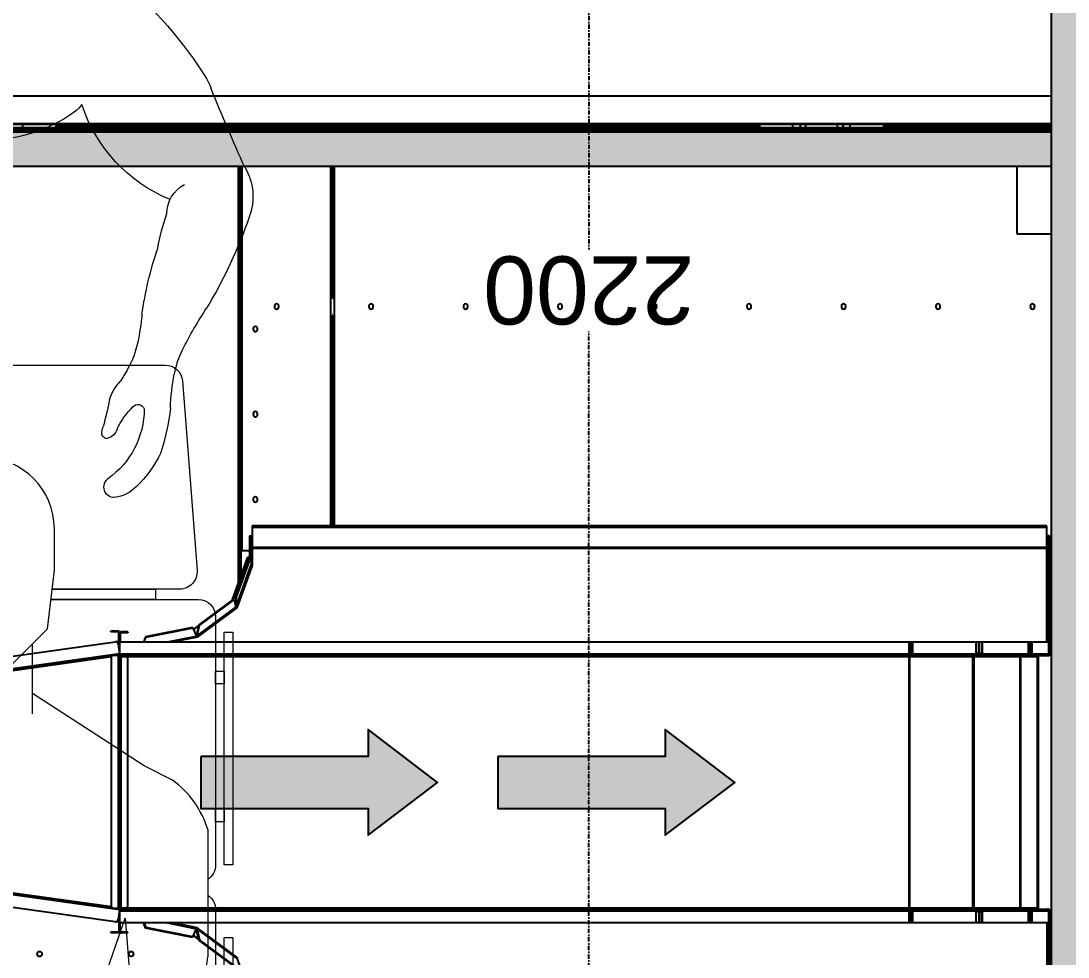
# Model space of a CAD drawing. Header units: millimetres. Extents: x 2822564 to 2991989, y -324396 to -253399.
# Drawn here: x 2857119 to 2858352, y -310785 to -309684 of the extents above; entities that cross this region are included whole.
import ezdxf

# ---------------------------------------------------------------- set-up
doc = ezdxf.new("R2010")
doc.units = ezdxf.units.MM
doc.linetypes.add('12017_XPLAN_GROUND$0$HIDDEN', pattern=[0.375, 0.25, -0.125])
doc.linetypes.add('DASHDOT', pattern=[1, 0.5, -0.25, 0, -0.25])
for name, color, linetype, lineweight in [("'new furniture'", 252, 'Continuous', 9), ('ARCHMED-Fur-S', 8, 'Continuous', 9), ('bed', 31, 'Continuous', 5), ('KATCHIN', 253, '12017_XPLAN_GROUND$0$HIDDEN', 5)]:
    doc.layers.add(name, color=color, linetype=linetype, lineweight=lineweight)
doc.layers.add('AX', color=1, linetype='DASHDOT')
doc.layers.add('LAF Detail', color=7, linetype='Continuous')
doc.styles.add('Annotative', font='arial.ttf')
doc.styles.add('DIM METRES', font='italic8.shx', dxfattribs={"width": 0.53})
doc.styles.add('متر', font='italic.shx')
doc.dimstyles.new('metres', dxfattribs={"dimtxt": 0.18, "dimasz": 0.05, "dimexe": 0.1, "dimexo": 0.1, "dimgap": 0.01, "dimtad": 0, "dimzin": 0, "dimdsep": 46, "dimtxsty": 'DIM METRES', "dimcen": 0.09, "dimclrd": 256, "dimclre": 256, "dimclrt": 3, "dimadec": 0, "dimazin": 0, "dimtfac": 1, "dimtofl": 0, "dimtmove": 0, "dimatfit": 3, "dimfxl": 1, "dimtolj": 1, "dimtzin": 0, "dimarcsym": 0})
doc.dimstyles.new('RUNNER saghf', dxfattribs={"dimtxt": 150, "dimasz": 60, "dimexe": 0.18, "dimexo": 0.0625, "dimgap": 0.09, "dimtad": 0, "dimtih": 1, "dimtoh": 1, "dimdec": 4, "dimzin": 0, "dimdsep": 46, "dimtxsty": 'Annotative', "dimblk": 'OBLIQUE', "dimcen": 0.09, "dimclrd": 140, "dimclre": 140, "dimclrt": 230, "dimazin": 0, "dimtfac": 1, "dimtdec": 4, "dimtofl": 0, "dimtmove": 0, "dimatfit": 3, "dimldrblk": 'OBLIQUE', "dimfxl": 1, "dimtolj": 1, "dimtzin": 0, "dimarcsym": 0})

# ---------------------------------------------------------------- blocks, each defined once
blk = doc.blocks.new('*D20')
at = {"lineweight": -2, "transparency": 16777216}
for p, q in [((-64.1, -1089.6), (-64.1, -1089.9)), ((-64.1, -1089.8), (-32.3, -1089.8)), ((0, -1089.8), (-31.8, -1089.8)), ((0, -1089.6), (0, -1089.9))]:
    blk.add_line(p, q, dxfattribs=at)
at = {"transparency": 16777216}
for points in [[(-64.1, -1089.7), (-64.1, -1089.8), (-64.1, -1089.8)], [(0, -1089.7), (0, -1089.8), (0, -1089.8)]]:
    blk.add_solid(points, dxfattribs=at)
at = {"layer": 'Defpoints', "color": 0, "transparency": 16777216}
for p in [(0, 997.5), (-64.1, -1042.5), (-64.1, -1089.8)]:
    blk.add_point(p, dxfattribs=at)
at = {"transparency": 16777216, "insert": (-32.1, -1089.8), "char_height": 0.15, "attachment_point": 5, "style": 'متر'}
blk.add_mtext('\\A1;64.11', dxfattribs=at)
blk = doc.blocks.new('N_1210DE-00037-200612191001')
at = {"layer": 'ARCHMED-Fur-S'}
blk.add_line((0.56, 10.85), (0.12, 10.86), dxfattribs=at)
for centre, radius, start, end in [((-9.85, 59.08), 7.79, 101.9043, 136.252), ((-10.67, 64.95), 1.92, 66.212, 114.3796), ((-10.3, 65.8), 1, 319.5394, 66.212), ((-10.64, 66.08), 1.45, 271.6832, 319.5394), ((10.29, 41.23), 34.7, 137.9547, 153.7324), ((-9.82, 60.25), 4.46, 100.0254, 130.959), ((-9.89, 59.31), 5.16, 123.5441, 158.4924), ((20.99, 61.19), 1, 88.7649, 172.9064), ((20.93, 58.37), 3.83, 48.8504, 88.7649), ((-13.76, 60.84), 1, 158.4924, 300.2335), ((-11.16, 56.38), 4.16, 81.4663, 120.2335), ((22.44, 61.01), 2.46, 172.9064, 179.7885), ((20.98, 61.02), 1, 179.7885, 240.1179), ((15.57, 51.39), 12.62, 31.5407, 51.3588), ((-12.61, 61.36), 2.96, 294.2322, 327.4407), ((-10.6, 59.97), 0.53, 337.3304, 83.8286), ((15.9, 52.17), 9.2, 5.6872, 60.1179), ((63.83, -126.76), 200.09, 112.0809, 113.3241), ((2.29, 47.61), 26.18, 12.3938, 23.3615), ((552.98, -349.48), 702.96, 144.71444, 145.42156), ((-13.63, 53.71), 3.72, 118.4203, 169.8089), ((20.8, 55.34), 0.5, 77.6201, 181.3356), ((22.11, 55.37), 1.81, 181.3356, 206.5549), ((20.59, 54.36), 1.5, 23.7398, 77.6201), ((28.57, 58.72), 7.6, 209.656, 231.7851), ((-223.28, 135.68), 221.46, 336.5542, 338.4609), ((-14.18, 41.21), 37.15, 16.4234, 21.0597), ((24.37, 53.22), 0.694, 222.7695, 348.1684), ((51.06, 56.24), 23.4, 187.3964, 196.3415), ((25.7, 53.45), 4.59, 202.1614, 230.2305), ((10.05, 25.54), 43.1, 146.268, 165.4558), ((-3.61, 29.73), 33.22, 34.7863, 37.4268), ((38.21, 52.47), 10, 196.3415, 212.0165), ((15.46, 42.98), 10, 17.0104, 34.7863), ((190.55, -13.65), 219.37, 163.7977, 165.4765), ((67.61, 70.86), 44.68, 212.0165, 218.6395), ((-4.69, 36.81), 31.08, 11.5595, 17.0104), ((63.29, 51.92), 38.58, 193.3085, 204.2175), ((-9.28, 11.98), 52.18, 24.591, 36.4206), ((-29.75, 44.02), 8.38, 303.8854, 341.4998), ((-39.41, 24.4), 19.95, 352.275, 41.2889), ((-21.99, 33.85), 10, 165.4558, 176.0959), ((51.58, 42.59), 24.35, 195.4626, 204.4715), ((-5.76, 32.74), 26.27, 176.0959, 197.8391), ((32.68, 31), 6.11, 334.3085, 26.1285), ((-0.66, 27.83), 5, 91.3626, 135.2449), ((0.88, -36.92), 69.77, 89.9546, 91.3626), ((-2.66, -36.83), 69.73, 85.6517, 87.0449), ((2.25, 27.71), 5, 41.608, 85.6517), ((32.89, 32.82), 3.49, 185.2074, 247.9309), ((3.86, 23.34), 11.37, 135.2449, 152.1788), ((-2.48, 23.51), 11.33, 24.8185, 41.608), ((37.63, 16.36), 16.59, 117.7831, 167.2267), ((2.34, 23), 10.23, 146.4549, 163.7939), ((-0.98, 23.08), 10.19, 13.2251, 30.564), ((261.41, -48.14), 235.96, 161.085, 163.3053), ((8.22, 22.56), 16.05, 168.1544, 178.1606), ((0.96, 29.39), 32.07, 188.412, 220.503), ((-6.87, 22.95), 16.01, 358.8402, 8.8464), ((-11.96, 6.9), 16.7, 75.6507, 117.3916), ((78.58, 19.85), 86.46, 177.8638, 179.4247), ((-77.32, 23.93), 86.46, 357.5755, 359.1362), ((12.41, 6.7), 16.26, 59.3154, 101.6171), ((2.12, 20.62), 10, 179.4247, 215.5949), ((-0.93, 20.7), 10, 321.4049, 357.5755), ((18.42, 17.36), 4.03, 41.3263, 55.482), ((25.82, 22.52), 10, 332.2681, 343.3053), ((-5.25, 38.85), 45.1, 313.9831, 332.2681), ((-70.28, -31.21), 79.04, 34.1299, 35.5949), ((68.66, -34.85), 79.04, 141.4049, 143.1618), ((-0.72, 15.94), 5, 214.1299, 259.4252), ((2.15, 15.07), 4.12, 284.5708, 322.1938), ((0.2, 20.83), 9.97, 259.4252, 269.5695), ((1.01, 20.81), 9.97, 267.4282, 282.6328), ((-5.99, 23.85), 23.2, 221.2473, 263.4196), ((19.12, 13.59), 10, 296.9913, 313.9831), ((4.91, 41.51), 41.32, 275.2234, 296.9913), ((1.82, 69.72), 69.71, 261.3637, 275.6363)]:
    blk.add_arc(centre, radius, start, end, dxfattribs=at)
blk = doc.blocks.new('_Oblique')
at = {"color": 0, "linetype": 'ByBlock', "lineweight": -2}
blk.add_line((-0.5, -0.5), (0.5, 0.5), dxfattribs=at)
blk = doc.blocks.new('*D21')
at = {"color": 140, "lineweight": -2, "ltscale": 10, "transparency": 16777216}
for p, q in [((1609924.9, -562746.7), (1609924.5, -562746.7)), ((1609924.7, -562746.7), (1609924.7, -563805.7)), ((1609924.7, -564946.7), (1609924.7, -563887.6)), ((1609924.9, -564946.7), (1609924.5, -564946.7))]:
    blk.add_line(p, q, dxfattribs=at)
at = {"layer": 'Defpoints', "color": 0, "ltscale": 10, "transparency": 16777216}
for p in [(1610637.8, -562746.7, 0), (1609924.7, -564946.7), (1610637.9, -564946.7, 0)]:
    blk.add_point(p, dxfattribs=at)
at = {"color": 140, "lineweight": -2, "ltscale": 10, "transparency": 16777216, "xscale": 60, "yscale": 60, "zscale": 60}
for p, rotation in [((1609924.7, -562746.7), 90), ((1609924.7, -564946.7), 270)]:
    blk.add_blockref('_Oblique', p, dxfattribs=dict(at, rotation=rotation))
at = {"color": 230, "ltscale": 10, "transparency": 16777216, "insert": (1609924.7, -563846.7), "char_height": 80, "attachment_point": 5, "style": 'Annotative', "bg_fill": 3, "box_fill_scale": 1.1, "bg_fill_color": 256, "bg_fill_true_color": 13158600, "bg_fill_transparency": 0}
blk.add_mtext('\\A1;2200', dxfattribs=at)
blk = doc.blocks.new('LAF')
at = {"ltscale": 10}
h = blk.add_hatch(color=150, dxfattribs=at)
h.dxf.hatch_style = 1
h.paths.add_polyline_path([(-273.8, 804.9), (-273.8, 866.2), (-470.8, 866.2), (-470.8, 897.7), (-552.7, 835.6), (-470.8, 773.4), (-470.8, 804.9)])
h.paths.add_polyline_path([(76.2, 804.9), (76.2, 866.2), (-120.8, 866.2), (-120.8, 897.7), (-202.7, 835.6), (-120.8, 773.4), (-120.8, 804.9)])
h.paths.add_polyline_path([(563, -606.2), (501.8, -606.2), (501.8, -803.2), (470.3, -803.2), (532.4, -885.2), (594.5, -803.2), (563, -803.2)])
h.paths.add_polyline_path([(563, -256.2), (501.8, -256.2), (501.8, -453.2), (470.3, -453.2), (532.4, -535.2), (594.5, -453.2), (563, -453.2)])
h.paths.add_polyline_path([(1174.1, 730.8), (1174.1, 792.1), (977.1, 792.1), (977.1, 823.6), (895.2, 761.4), (977.1, 699.3), (977.1, 730.8)])
h.paths.add_polyline_path([(1611.2, 730.8), (1611.2, 792.1), (1414.2, 792.1), (1414.2, 823.6), (1332.3, 761.4), (1414.2, 699.3), (1414.2, 730.8)])
at = {"layer": 'LAF Detail'}
h = blk.add_hatch(color=1, dxfattribs=at)
h.dxf.hatch_style = 1
h.paths.add_polyline_path([(1750, 1297.5), (-1750, 1297.5), (-1750, 1257.5), (1750, 1257.5)])
h.paths.add_polyline_path([(-1257.5, 1750), (-1297.5, 1750), (-1297.5, 1297.5), (-1257.5, 1297.5)])
h.paths.add_polyline_path([(1297.5, 1750), (1257.5, 1750), (1257.5, 1297.5), (1297.5, 1297.5)])
h.paths.add_polyline_path([(1297.5, -1297.5), (1257.5, -1297.5), (1257.5, -1750), (1297.5, -1750)])
h.paths.add_polyline_path([(1750, -1257.5), (-1750, -1257.5), (-1750, -1297.5), (1750, -1297.5)])
h.paths.add_polyline_path([(-1257.5, -1297.5), (-1297.5, -1297.5), (-1297.5, -1750), (-1257.5, -1750)])
h.paths.add_polyline_path([(2764.7, 1882.3), (2614.7, 1882.3), (2614.7, 1842.3), (2068.7, 1842.3), (2068.7, 1882.3), (1918.7, 1882.3), (1918.7, 567.3), (2068.7, 567.3), (2068.7, 604.8), (2183, 604.8), (2183, 609.8), (2063, 609.8), (2063, 637.3), (2183, 637.3), (2183, 607.3), (2614.7, 607.3), (2614.7, 567.3), (2764.7, 567.3)])
h.paths.add_polyline_path([(1958.7, 1802.3), (2724.7, 1802.3), (2724.7, 913.3), (2183, 913.3), (2183, 883.3), (2063, 883.3), (2063, 913.3), (1958.7, 913.3)], flags=16)
h.paths.add_polyline_path([(1958.9, 1526.8, 1), (1964, 1526.8, 1)], flags=0)
h.paths.add_polyline_path([(1958.9, 1314.6, 1), (1964, 1314.6, 1)], flags=0)
h.paths.add_polyline_path([(2151, 1529.4), (2152, 1529.4, -1), (2152, 1524.2), (2151, 1524.2, -1)], flags=0)
h.paths.add_polyline_path([(2148.9, 1526.8, -1), (2154, 1526.8, -1)], flags=0)
h.paths.add_polyline_path([(2151, 1317.2), (2152, 1317.2, -1), (2152, 1312), (2151, 1312, -1)], flags=0)
h.paths.add_polyline_path([(2154, 1314.6, -1), (2148.9, 1314.6, -1)], flags=0)
h.paths.add_polyline_path([(2000, 1717.6), (2001.5, 1718.9, -1), (2004.9, 1715), (2003.4, 1713.7, -1)], flags=0)
h.paths.add_polyline_path([(2257.9, 1477.7), (2257.9, 1478.7, -1), (2263.1, 1478.7), (2263.1, 1477.7, -1)], flags=0)
h.paths.add_polyline_path([(2257.9, 1363.7, -1), (2263.1, 1363.7), (2263.1, 1362.7, -1), (2257.9, 1362.7)], flags=0)
h.paths.add_polyline_path([(2562.4, 1106.3), (2724.7, 1249.4), (2724.7, 1249.7), (2562.1, 1106.3)], flags=0)
h.paths.add_polyline_path([(2556.8, 1105.2), (2557, 1105.2), (2557.2, 1105.3, 0.093249)], flags=0)
h.paths.add_polyline_path([(2308.7, 1100.3), (2551.5, 1100.3), (2555.3, 1103.7), (2555.3, 1104.3, -0.414214), (2557.3, 1106.3), (2557.3, 1105.2, 0.12943), (2555.3, 1104.3), (2555.3, 1100.4), (2552.5, 1097.8), (2544.7, 1097.8), (2544.7, 1096.6), (2326.7, 1096.6), (2307.7, 1096.6, 0.414214), (2306.5, 1095.3), (2306.5, 1036.7, 0.080761), (2306.5, 1036.3), (2306.5, 1036.3), (2330.5, 914.1), (2357.5, 914.1), (2544.1, 914.1), (2544.1, 913.8), (2544.1, 913.3), (2543.7, 913.3), (2419.6, 913.8), (2366, 913.8), (2357.6, 914.1), (2357.6, 913.3), (2357.5, 913.3), (2357.5, 914.1), (2327.5, 914.1), (2303.5, 1036.3), (1958.7, 1036.3), (1958.7, 1036.9), (2303, 1036.9), (2303, 1096.6), (2326.5, 1096.6), (2326.5, 1097.8), (2308.7, 1097.8)], flags=0)
h.paths.add_polyline_path([(2305.2, 1036.7, 0.09518), (2305.4, 1035.8, 0.113938), (2303.6, 1035.9), (2305.2, 1036.1)], flags=0)
h.paths.add_polyline_path([(2257.9, 1592.7), (2257.9, 1593.7, -1), (2263.1, 1593.7), (2263.1, 1592.7, -1)], flags=0)
h.paths.add_polyline_path([(2058.1, 1768.8), (2059.6, 1770.2, -1), (2063, 1766.3), (2061.5, 1764.9, -1)], flags=0)
h.paths.add_polyline_path([(2263.1, 1248.7), (2263.1, 1247.7, -1), (2257.9, 1247.7), (2257.9, 1248.7, -1)], flags=0)
h.paths.add_polyline_path([(2444, 1411.7, 0.956183), (2444, 1429.7, -0.066402)], flags=0)
h.paths.add_polyline_path([(2426.8, 1429.7), (2427.6, 1429.7, 0.022091), (2426.8, 1429.7, 11.266721), (2426.8, 1411.7), (2427.6, 1411.7, -0.022091), (2426.8, 1411.7, -11.266721)], flags=0)
h.paths.add_polyline_path([(2426.6, 1420.7, -1), (2326.6, 1420.7, -1)], flags=0)
h.paths.add_polyline_path([(2339.5, 1461.4, -1), (2332.5, 1461.4, -1)], flags=0)
h.paths.add_polyline_path([(2338.5, 1461.4, -1), (2333.5, 1461.4, -1)], flags=0)
h.paths.add_polyline_path([(2339.5, 1380, -1), (2332.5, 1380, -1)], flags=0)
h.paths.add_polyline_path([(2338.5, 1380, -1), (2333.5, 1380, -1)], flags=0)
h.paths.add_polyline_path([(2341, 1529.4), (2342, 1529.4, -1), (2342, 1524.2), (2341, 1524.2, -1)], flags=0)
h.paths.add_polyline_path([(2344, 1526.8, -1), (2338.9, 1526.8, -1)], flags=0)
h.paths.add_polyline_path([(2257.9, 1692.7), (2257.9, 1693.7, -1), (2263.1, 1693.7), (2263.1, 1692.7, -1)], flags=0)
h.paths.add_polyline_path([(2341, 1317.2), (2342, 1317.2, -1), (2342, 1312), (2341, 1312, -1)], flags=0)
h.paths.add_polyline_path([(2344, 1314.6, -1), (2338.9, 1314.6, -1)], flags=0)
h.paths.add_polyline_path([(1948.7, 1862.3, -1), (1962.7, 1862.3, -1)], flags=16)
h.paths.add_polyline_path([(2263.1, 1133.7), (2263.1, 1132.7, -1), (2257.9, 1132.7), (2257.9, 1133.7, -1)], flags=0)
h.paths.add_polyline_path([(2420.8, 1461.4, -1), (2413.8, 1461.4, -1)], flags=0)
h.paths.add_polyline_path([(2419.8, 1461.4, -1), (2414.8, 1461.4, -1)], flags=0)
h.paths.add_polyline_path([(2420.8, 1380, -1), (2413.8, 1380, -1)], flags=0)
h.paths.add_polyline_path([(2419.8, 1380, -1), (2414.8, 1380, -1)], flags=0)
h.paths.add_polyline_path([(2257.9, 1792.7), (2257.9, 1793.7, -1), (2263.1, 1793.7), (2263.1, 1792.7, -1)], flags=0)
h.paths.add_polyline_path([(2551.5, 1100.3, 0.016832), (2552, 1099.1), (2552.1, 1099.1), (2551.9, 1099.1), (2551.9, 1099), (2552, 1099, -0.00829)], flags=0)
h.paths.add_polyline_path([(2327.4, 1109.9), (2329.4, 1109.9, -1), (2329.4, 1104.7), (2327.4, 1104.7, -1)], flags=0)
h.paths.add_polyline_path([(2490.2, 1477.7), (2490.2, 1478.7, -1), (2495.4, 1478.7), (2495.4, 1477.7, -1)], flags=0)
h.paths.add_polyline_path([(2490.2, 1363.7, -1), (2495.4, 1363.7), (2495.4, 1362.7, -1), (2490.2, 1362.7)], flags=0)
h.paths.add_polyline_path([(2394, 1109.9), (2396, 1109.9, -1), (2396, 1104.7), (2394, 1104.7, -1)], flags=0)
h.paths.add_polyline_path([(1958.7, 873.3), (2310.7, 873.3), (2310.7, 647.3), (1958.7, 647.3)], flags=16)
h.paths.add_polyline_path([(2490.2, 1592.7), (2490.2, 1593.7, -1), (2495.4, 1593.7), (2495.4, 1592.7, -1)], flags=0)
h.paths.add_polyline_path([(2490.2, 1248.7, -1), (2495.4, 1248.7), (2495.4, 1247.7, -1), (2490.2, 1247.7)], flags=0)
h.paths.add_polyline_path([(2531, 1529.4), (2532, 1529.4, -1), (2532, 1524.2), (2531, 1524.2, -1)], flags=0)
h.paths.add_polyline_path([(2534, 1526.8, -1), (2528.9, 1526.8, -1)], flags=0)
h.paths.add_polyline_path([(2531, 1317.2), (2532, 1317.2, -1), (2532, 1312), (2531, 1312, -1)], flags=0)
h.paths.add_polyline_path([(2534, 1314.6, -1), (2528.9, 1314.6, -1)], flags=0)
h.paths.add_polyline_path([(2490.2, 1692.7), (2490.2, 1693.7, -1), (2495.4, 1693.7), (2495.4, 1692.7, -1)], flags=0)
h.paths.add_polyline_path([(2460.7, 1109.9), (2462.7, 1109.9, -1), (2462.7, 1104.7), (2460.7, 1104.7, -1)], flags=0)
h.paths.add_polyline_path([(2495.4, 1133.7), (2495.4, 1132.7, -1), (2490.2, 1132.7), (2490.2, 1133.7, -1)], flags=0)
h.paths.add_polyline_path([(2490.2, 1792.7), (2490.2, 1793.7, -1), (2495.4, 1793.7), (2495.4, 1792.7, -1)], flags=0)
h.paths.add_polyline_path([(2527.4, 1109.9), (2529.4, 1109.9, -1), (2529.4, 1104.7), (2527.4, 1104.7, -1)], flags=0)
h.paths.add_polyline_path([(2322.7, 860.3), (2350.7, 860.3), (2350.7, 873.3), (2724.7, 873.3), (2724.7, 647.3), (2350.7, 647.3), (2350.7, 660.3), (2322.7, 660.3, -0.414214), (2320.7, 662.3), (2320.7, 858.3, -0.414214)], flags=16)
h.paths.add_polyline_path([(2561.8, 1122.2), (2563.3, 1123.5, -1), (2566.7, 1119.6), (2565.2, 1118.3, -1)], flags=0)
h.paths.add_polyline_path([(2353.8, 820.3), (2353.8, 860.3), (2353.7, 820.3)], flags=0)
h.paths.add_polyline_path([(2578.9, 1095.3, -1), (2573.8, 1095.3, -1)], flags=0)
h.paths.add_polyline_path([(2619.9, 1173.4), (2621.4, 1174.7, -1), (2624.8, 1170.8), (2623.3, 1169.5, -1)], flags=0)
h.paths.add_polyline_path([(2392.3, 858.8), (2392.3, 662.3), (2392.2, 661.9), (2392, 660.7), (2391.5, 660.5), (2391.7, 660.7), (2391.9, 660.9), (2392, 661.2), (2392.2, 661.6), (2392.2, 661.9), (2392.3, 662.3), (2392.3, 858.3), (2392.2, 858.7), (2392, 859.9), (2391.8, 860)], flags=0)
h.paths.add_polyline_path([(2383.4, 818.3), (2383.2, 818.3), (2383.2, 702.3), (2383.2, 701.9), (2383, 700.7), (2382.1, 700.3), (2381.9, 700.3), (2382.2, 700.4), (2382.4, 700.5), (2382.6, 700.7), (2382.8, 700.9), (2383, 701.2), (2383.1, 701.6), (2383.2, 701.9), (2383.2, 702.3), (2383.2, 818.3), (2383.2, 818.7), (2383, 819.9), (2382.8, 820)], flags=0)
h.paths.add_polyline_path([(2623.3, 1770.2), (2624.8, 1768.8, -1), (2621.4, 1764.9), (2619.9, 1766.3, -1)], flags=0)
h.paths.add_polyline_path([(2678, 1224.6), (2679.5, 1225.9, -1), (2682.9, 1222), (2681.4, 1220.7, -1)], flags=0)
h.paths.add_polyline_path([(2721, 1529.4), (2722, 1529.4, -1), (2722, 1524.2), (2721, 1524.2, -1)], flags=0)
h.paths.add_polyline_path([(2724, 1526.8, -1), (2718.9, 1526.8, -1)], flags=0)
h.paths.add_polyline_path([(2721, 1317.2), (2722, 1317.2, -1), (2722, 1312), (2721, 1312, -1)], flags=0)
h.paths.add_polyline_path([(2724, 1314.6, -1), (2718.9, 1314.6, -1)], flags=0)
h.paths.add_polyline_path([(2681.4, 1718.9), (2682.9, 1717.6, -1), (2679.5, 1713.7), (2678, 1715, -1)], flags=0)
h.paths.add_polyline_path([(2665.4, 1096), (2667.3, 1092.8, 0.483498), (2670.4, 1095.3, 0.867202)], flags=0)
h.paths.add_polyline_path([(1962.7, 587.3, -1), (1948.7, 587.3, -1)], flags=16)
h.paths.add_polyline_path([(2537.3, 819.3), (2537.3, 818.3, -1), (2532.1, 818.3), (2532.1, 819.3, -1)], flags=0)
h.paths.add_polyline_path([(2537.3, 818.8, -1), (2532.2, 818.8, -1)], flags=0)
h.paths.add_polyline_path([(2720.7, 1862.3, -1), (2734.7, 1862.3, -1)], flags=16)
h.paths.add_polyline_path([(2537.3, 761.1), (2537.3, 760.1, -1), (2532.1, 760.1), (2532.1, 761.1, -1)], flags=0)
h.paths.add_polyline_path([(2537.3, 760.6, -1), (2532.2, 760.6, -1)], flags=0)
h.paths.add_polyline_path([(2537.3, 702.8), (2537.3, 701.8, -1), (2532.1, 701.8), (2532.1, 702.8, -1)], flags=0)
h.paths.add_polyline_path([(2537.3, 702.3, -1), (2532.2, 702.3, -1)], flags=0)
h.paths.add_polyline_path([(2734.7, 587.3, -1), (2720.7, 587.3, -1)], flags=16)
h.paths.add_polyline_path([(1297.5, 1257.5), (1257.5, 1257.5), (1257.5, -1257.5), (1297.5, -1257.5)])
h.paths.add_polyline_path([(-1257.5, 1257.5), (-1297.5, 1257.5), (-1297.5, -1257.5), (-1257.5, -1257.5)])
at = {"ltscale": 10}
for points in [[(563, -256.2), (501.8, -256.2), (501.8, -453.2), (470.3, -453.2), (532.4, -535.2), (594.5, -453.2), (563, -453.2)], [(563, -606.2), (501.8, -606.2), (501.8, -803.2), (470.3, -803.2), (532.4, -885.2), (594.5, -803.2), (563, -803.2)]]:
    blk.add_lwpolyline(points, close=True, dxfattribs=at)
at = {"layer": 'LAF Detail', "color": 3, "linetype": 'Continuous', "lineweight": 25}
for p, q in [((1257.5, 1257.5), (1257.5, -1257.5)), ((1297.5, -1257.5), (1297.5, 1257.5)), ((1299.4, 610.6), (1299.4, -302.6)), ((1300.4, 610.6), (1300.4, -302.6)), ((1301.4, 610.6), (1301.4, -302.6)), ((1302.4, -303.6), (1302.4, 610.6)), ((1307.5, 610.6), (1307.5, -1257.5)), ((1340.1, 610.6), (1340.1, -1257.5)), ((368.4, -155.5), (442.3, 370.2)), ((382.5, -160.5), (457.3, 372.1)), ((385.1, -151.9), (458.8, 372.7)), ((385.9, -151.1), (459.6, 373)), ((606.8, 373), (680.4, -151.1)), ((607.5, 372.7), (681.2, -151.9)), ((683.9, -160.5), (609, 372.1)), ((624, 370.4), (697.9, -155.5)), ((1306.4, -87.8), (1306.4, 62.2)), ((1302.4, -46.6), (1306.4, -46.6)), ((328.1, -66), (328.1, -67)), ((333.2, -67), (333.2, -66)), ((1302.4, -85.9), (1306.4, -85.9)), ((1306.4, -87.8), (1302.4, -87.8)), ((1303.4, -302.6), (1303.4, -87.8)), ((1304, -87.8), (1304, -912.2)), ((1305.1, -87.8), (1305.1, -912.2)), ((1306.4, -87.8), (1306.4, -912.2)), ((356, -150.5), (356, -159.1)), ((356, -150.5), (356.7, -150.5)), ((356.7, -153.5), (356, -153.5)), ((356.7, -159.1), (356, -159.1)), ((356.7, -150.5), (356.7, -159.1)), ((357.4, -159.8), (357.4, -160.5)), ((369.6, -159.8), (357.4, -159.8)), ((368.5, -157.1), (368.6, -156.8)), ((382.5, -160.5), (371, -158.9)), ((383.9, -160.7), (384.6, -155.5)), ((384.6, -153.6), (384.6, -160.5)), ((681.8, -159.2), (384.6, -159.2)), ((678.8, -150.6), (387.6, -150.6)), ((681.8, -160.6), (681.8, -153.6)), ((681.8, -155.5), (682.5, -160.5)), ((695.4, -158.9), (683.9, -160.5)), ((698.3, -160.5), (697.8, -156.8)), ((698.2, -159.8), (709, -159.8)), ((709, -159.8), (709, -160.5)), ((709.7, -159.1), (709.7, -150.5)), ((709.7, -150.5), (710.4, -150.5)), ((710.4, -153.5), (709.7, -153.5)), ((709.7, -159.1), (710.4, -159.1)), ((710.4, -159.1), (710.4, -150.5)), ((356.4, -162.5), (355.4, -162.5)), ((355.4, -170.5), (355.4, -162.5)), ((355.4, -170.5), (356.4, -170.5)), ((356.4, -170.5), (356.4, -162.5)), ((357.4, -160.5), (357.4, -161.5)), ((383.4, -160.5), (357.4, -160.5)), ((357.4, -161.5), (367.4, -161.5)), ((367.4, -160.5), (367.4, -1092.1)), ((381.4, -160.5), (381.4, -1090.3)), ((381.9, -160.4), (381.8, -160.5)), ((381.8, -160.4), (381.8, -160.5)), ((382, -160.5), (382.2, -160.4)), ((383.4, -160.5), (383.4, -1090.3)), ((383.9, -160.7), (383.4, -160.6)), ((383.4, -162.5), (681.4, -162.5)), ((384.4, -160.5), (680.4, -160.5)), ((384.4, -1241.5), (384.4, -160.5)), ((384.4, -170.5), (680.4, -170.5)), ((680.4, -160.5), (680.4, -1241.5)), ((681.8, -160.6), (680.4, -160.6)), ((681.4, -1090.3), (681.4, -160.6)), ((709, -160.5), (681.8, -160.5)), ((683.4, -1090.3), (683.4, -160.5)), ((684.2, -160.4), (684.4, -160.5)), ((684.6, -160.5), (684.4, -160.4)), ((684.6, -160.5), (684.6, -160.4)), ((697.4, -1092.1), (697.4, -160.5)), ((707.4, -161.5), (697.4, -161.5)), ((707.4, -160.5), (707.4, -161.5)), ((708.4, -170.5), (708.4, -162.5)), ((708.4, -162.5), (709.4, -162.5)), ((709.4, -170.5), (708.4, -170.5)), ((709.4, -170.5), (709.4, -162.5)), ((328.1, -173.8), (328.1, -174.8)), ((333.2, -174.8), (333.2, -173.8)), ((350.1, -246.5), (361, -191.4)), ((350.6, -246.8), (361.6, -191.7)), ((361, -191.4), (367.4, -188.7)), ((361.6, -191.7), (361, -191.4)), ((367.4, -189.2), (361.6, -191.7)), ((703.7, -191.4), (697.4, -188.7)), ((697.4, -189.2), (703.1, -191.7)), ((703.1, -191.7), (703.7, -191.4)), ((714.1, -246.8), (703.1, -191.7)), ((714.7, -246.5), (703.7, -191.4)), ((367.4, -215.1), (360.2, -251.2)), ((697.4, -215.1), (704.6, -251.2)), ((361.4, -252.2), (367.4, -222.3)), ((703.3, -252.2), (697.4, -222.3)), ((350.1, -246.5), (350.6, -246.8)), ((714.7, -246.5), (714.1, -246.8)), ((316.7, -294.7), (346.9, -254)), ((317.1, -295.5), (347.3, -254.8)), ((359.9, -251.9), (326, -297.5)), ((326.9, -298.7), (361.4, -252.2)), ((346.9, -254), (359.5, -251.1)), ((347.3, -254.8), (346.9, -254)), ((359.8, -251.9), (347.3, -254.8)), ((347.6, -253.9), (352.3, -247.6)), ((348.2, -253.7), (352.7, -247.8)), ((350.6, -246.8), (360.1, -251.2)), ((359.5, -251.1), (359.8, -251.9)), ((359.6, -251.1), (359.5, -251.1)), ((359.6, -251.1), (359.9, -251.9)), ((359.8, -251.1), (359.6, -251.1)), ((359.9, -251.9), (359.8, -251.9)), ((360.2, -251.2), (360.1, -251.2)), ((360.2, -251.2), (360.3, -251.3)), ((737.8, -298.7), (703.3, -252.2)), ((704.5, -251.3), (704.6, -251.2)), ((714.1, -246.8), (704.6, -251.2)), ((704.6, -251.2), (704.6, -251.2)), ((705.2, -251.1), (704.8, -251.9)), ((704.8, -251.9), (738.8, -297.5)), ((704.8, -251.9), (704.9, -251.9)), ((705.3, -251.1), (704.9, -251.9)), ((704.9, -251.9), (717.4, -254.8)), ((705, -251.1), (705.2, -251.1)), ((705.2, -251.1), (705.3, -251.1)), ((717.8, -254), (705.3, -251.1)), ((712.1, -247.8), (716.5, -253.7)), ((712.5, -247.6), (717.1, -253.9)), ((717.4, -254.8), (717.8, -254)), ((747.7, -295.5), (717.4, -254.8)), ((748.1, -294.7), (717.8, -254)), ((747.7, -295.5), (738.8, -297.5)), ((747.4, -293.8), (747.8, -293.7)), ((748.1, -294.7), (747.7, -295.5)), ((747.8, -293.7), (797.6, -311.6)), ((747.8, -293.7), (747.8, -294.4)), ((748.1, -294.7), (797.6, -312.6)), ((277, -316.7), (326.9, -298.7)), ((787.8, -316.7), (737.8, -298.7)), ((738.8, -297.5), (738.8, -297.5)), ((739.2, -297.5), (739.1, -297.8)), ((739.1, -297.8), (788.5, -315.6)), ((739.1, -297.8), (739.2, -297.8)), ((739.2, -297.4), (739.2, -297.8)), ((739.2, -297.8), (751.4, -298.5)), ((751.5, -297.5), (741.4, -296.9)), ((751.4, -298.5), (751.5, -297.5)), ((798.2, -315.3), (751.4, -298.5)), ((798.3, -314.4), (751.5, -297.5)), ((767.1, -300.6), (1257.5, -300.6)), ((770, -301.7), (805.4, -301.7)), ((772.8, -302.7), (805.4, -302.7)), ((775.5, -303.7), (805.4, -303.7)), ((805.4, -301.7), (805.4, -313.7)), ((805.4, -302.6), (1257.5, -302.6)), ((1257.5, -304.6), (805.4, -304.6)), ((1297.5, -302.6), (1303.4, -302.6)), ((1297.5, -303.6), (1302.4, -303.6)), ((1300.4, -303.8), (1297.5, -303.8)), ((1297.5, -304.6), (1301.4, -304.6)), ((1300.4, -300.6), (1299.4, -300.6)), ((1300.4, -301.4), (1299.4, -301.4)), ((1299.4, -301.6), (1300.4, -301.6)), ((1299.4, -304.6), (1299.4, -1257.5)), ((1300.4, -303.7), (1302.4, -303.7)), ((1300.4, -303.7), (1300.4, -1257.5)), ((1301.4, -299.8), (1302.4, -299.8)), ((1302.4, -301.6), (1301.4, -301.6)), ((1301.4, -301.6), (1302.4, -301.6)), ((1301.4, -303.7), (1301.4, -1257.5)), ((1302.4, -305.4), (1301.4, -305.4)), ((1302.4, -1257.5), (1302.4, -303.7)), ((1302.4, -303.9), (1303.4, -303.9)), ((1302.8, -302.6), (1302.8, -303.9)), ((1303.4, -912.2), (1303.4, -303.9)), ((834.4, -316.7), (787.8, -316.7)), ((788.5, -315.6), (788.6, -315.6)), ((798.2, -315.3), (788.6, -315.6)), ((788.8, -315.6), (788.8, -315.7)), ((822.4, -315.7), (788.8, -315.7)), ((788.9, -315.6), (788.9, -315.7)), ((797.6, -312.6), (794.8, -313.1)), ((822.4, -313.7), (796.4, -313.7)), ((797.6, -311.6), (797.6, -312.6)), ((798.3, -314.4), (798.2, -315.3)), ((822.4, -314.7), (798.3, -314.7)), ((799.1, -313.7), (799.1, -314.7)), ((800, -315.7), (800, -314.7)), ((808, -316.7), (808, -1252.5)), ((808.4, -1252.5), (808.4, -316.7)), ((809.4, -316.7), (809.4, -1252.5)), ((819.1, -313.7), (819.1, -314.7)), ((819.2, -314.7), (819.2, -315.7)), ((822.4, -313.7), (822.4, -315.7)), ((832.4, -1252.5), (832.4, -316.7)), ((833.4, -1252.5), (833.4, -316.7)), ((834.4, -1252.5), (834.4, -316.7)), ((865.8, -318.1), (864.8, -318.1)), ((966.1, -318.1), (965.1, -318.1)), ((1066.4, -318.1), (1065.4, -318.1)), ((808, -328.7), (808.4, -328.7)), ((864.8, -323.2), (865.8, -323.2)), ((965.1, -323.2), (966.1, -323.2)), ((1065.4, -323.2), (1066.4, -323.2)), ((1092.9, -343.1), (1091.9, -343.1)), ((1091.9, -348.2), (1092.9, -348.2)), ((834.4, -409.4), (1257.5, -409.4)), ((1081.8, -411.4), (834.4, -411.4)), ((1257.5, -413.4), (834.4, -413.4)), ((1083.1, -411.6), (1083.1, -411.2)), ((1101.7, -411.6), (1101.7, -411.2)), ((1257.5, -411.4), (1101.7, -411.4)), ((1297.5, -411.4), (1299.4, -411.4)), ((1300.4, -409.4), (1299.4, -409.4)), ((1299.4, -413.4), (1300.4, -413.4)), ((1300.4, -411.4), (1301.4, -411.4)), ((1092.9, -454.3), (1091.9, -454.3)), ((1091.9, -459.4), (1092.9, -459.4)), ((1092.9, -565.6), (1091.9, -565.6)), ((1091.9, -570.7), (1092.9, -570.7)), ((1092.9, -676.8), (1091.9, -676.8)), ((1091.9, -681.9), (1092.9, -681.9)), ((1092.9, -788.1), (1091.9, -788.1)), ((1091.9, -793.2), (1092.9, -793.2)), ((1092.9, -899.3), (1091.9, -899.3)), ((1091.9, -904.4), (1092.9, -904.4)), ((1302.4, -912.2), (1306.4, -912.2)), ((1306.4, -1062.2), (1306.4, -912.2)), ((1306.4, -914.1), (1302.4, -914.1)), ((1302.4, -953.4), (1306.4, -953.4)), ((1302.4, -962.3), (1306.4, -962.3)), ((1306.4, -968.3), (1302.4, -968.3)), ((1092.9, -1010.6), (1091.9, -1010.6)), ((1302.4, -1006.2), (1306.4, -1006.2)), ((1091.9, -1015.7), (1092.9, -1015.7)), ((1306.4, -1012.2), (1302.4, -1012.2)), ((1302.4, -1021.1), (1306.4, -1021.1)), ((1302.4, -1060.4), (1306.4, -1060.4)), ((1306.4, -1062.2), (1302.4, -1062.2)), ((1303.4, -1257.5), (1303.4, -1062.2)), ((1304, -1062.2), (1304, -1257.5)), ((1305.1, -1062.2), (1305.1, -1257.5)), ((1306.4, -1062.2), (1306.4, -1257.5)), ((367.4, -1090.3), (697.4, -1090.3)), ((380.4, -1092.1), (367.4, -1092.1)), ((380.4, -1092.3), (367.4, -1092.3)), ((367.4, -1092.3), (367.4, -1255.5)), ((380.4, -1092.5), (367.4, -1092.5)), ((381.4, -1094.2), (367.4, -1094.2)), ((381.4, -1094.5), (367.4, -1094.5)), ((380.4, -1090.3), (380.4, -1092.1)), ((380.4, -1092.3), (380.4, -1094.2)), ((381.2, -1092.2), (381.2, -1092.1)), ((381.4, -1094.2), (381.4, -1169.1)), ((382.4, -1090.3), (382.4, -1094)), ((383.4, -1091.1), (382.4, -1091.1)), ((382.4, -1094), (383.4, -1094)), ((383.4, -1091.1), (383.4, -1255.5)), ((383.8, -1090.3), (383.8, -1090.6)), ((680.4, -1090.9), (384.4, -1090.9)), ((681, -1090.6), (681, -1090.3)), ((681.4, -1091.1), (682.4, -1091.1)), ((681.4, -1255.5), (681.4, -1091.1)), ((682.4, -1094), (681.4, -1094)), ((682.4, -1090.3), (682.4, -1094)), ((697.4, -1094.2), (683.4, -1094.2)), ((683.4, -1169.1), (683.4, -1094.2)), ((697.4, -1094.5), (683.4, -1094.5)), ((683.6, -1092.2), (683.6, -1092.1)), ((684.4, -1090.3), (684.4, -1092.1)), ((684.4, -1092.1), (697.4, -1092.1)), ((684.4, -1092.3), (697.4, -1092.3)), ((684.4, -1092.3), (684.4, -1094.2)), ((684.4, -1092.5), (697.4, -1092.5)), ((697.4, -1255.5), (697.4, -1092.3)), ((1092.9, -1121.8), (1091.9, -1121.8)), ((1091.9, -1126.9), (1092.9, -1126.9)), ((367.4, -1169.1), (381.4, -1169.1)), ((380.4, -1169.1), (380.4, -1175.6)), ((382.4, -1169), (382.4, -1174.9)), ((384.4, -1165.5), (680.4, -1165.5)), ((680.4, -1166.4), (384.4, -1166.4)), ((682.4, -1169), (682.4, -1174.9)), ((683.4, -1169.1), (697.4, -1169.1)), ((684.4, -1169.1), (684.4, -1175.6)), ((380.4, -1172.4), (367.4, -1172.4)), ((380.4, -1173), (367.4, -1173)), ((381.4, -1175.6), (367.4, -1175.6)), ((381.4, -1176.3), (367.4, -1176.3)), ((381.4, -1175.6), (381.4, -1230.8)), ((382.4, -1174.9), (383.4, -1174.9)), ((682.4, -1174.9), (681.4, -1174.9)), ((683.4, -1230.8), (683.4, -1175.6)), ((697.4, -1175.6), (683.4, -1175.6)), ((697.4, -1176.3), (683.4, -1176.3)), ((684.4, -1172.4), (697.4, -1172.4)), ((684.4, -1173), (697.4, -1173)), ((1177.5, -1257.5), (1177.5, -1217.5)), ((1177.5, -1217.5), (1257.5, -1217.5)), ((367.4, -1230.8), (381.4, -1230.8)), ((380.4, -1232.7), (367.4, -1232.7)), ((380.4, -1230.8), (380.4, -1234)), ((382.4, -1230.6), (382.4, -1233)), ((384.4, -1220.9), (680.4, -1220.9)), ((680.4, -1221.4), (384.4, -1221.4)), ((682.4, -1230.6), (682.4, -1233)), ((683.4, -1230.8), (697.4, -1230.8)), ((684.4, -1230.8), (684.4, -1234)), ((684.4, -1232.7), (697.4, -1232.7)), ((380.4, -1233), (367.4, -1233)), ((381.4, -1234), (367.4, -1234)), ((381.4, -1234.9), (367.4, -1234.9)), ((381.4, -1234), (381.4, -1255.5)), ((382.4, -1233), (383.4, -1233)), ((383.4, -1242.5), (681.4, -1242.5)), ((384.4, -1241.4), (680.4, -1241.4)), ((680.4, -1241.5), (384.4, -1241.5)), ((682.4, -1233), (681.4, -1233)), ((683.4, -1255.5), (683.4, -1234)), ((697.4, -1234), (683.4, -1234)), ((697.4, -1234.9), (683.4, -1234.9)), ((684.4, -1233), (697.4, -1233)), ((808.4, -1240.5), (808, -1240.5)), ((1092.9, -1233.1), (1091.9, -1233.1)), ((1091.9, -1238.2), (1092.9, -1238.2)), ((367.4, -1252.5), (230.4, -1252.5)), ((367.4, -1253.5), (242.4, -1253.5)), ((367.4, -1254.5), (242.4, -1254.5)), ((381.4, -1255.5), (242.4, -1255.5)), ((366.6, -1255.5), (366.6, -1254.5)), ((367.3, -1253.5), (367.3, -1254.5)), ((367.4, -1254.9), (381.4, -1254.9)), ((382.4, -1255.2), (382.4, -1255.5)), ((382.4, -1255.5), (383.4, -1255.5)), ((383.3, -1253.5), (383.4, -1253.5)), ((681.4, -1253.5), (681.4, -1253.5)), ((681.4, -1255.5), (682.4, -1255.5)), ((682.4, -1255.5), (682.4, -1255.2)), ((683.4, -1254.9), (697.4, -1254.9)), ((822.4, -1255.5), (683.4, -1255.5)), ((697.4, -1252.5), (834.4, -1252.5)), ((697.4, -1253.5), (822.4, -1253.5)), ((697.4, -1253.5), (697.4, -1254.5)), ((697.4, -1254.5), (822.4, -1254.5)), ((698.2, -1255.5), (698.2, -1254.5)), ((805.4, -1255.5), (805.4, -1257.5)), ((819.1, -1255.5), (819.1, -1254.5)), ((819.2, -1254.5), (819.2, -1253.5)), ((822.4, -1255.5), (822.4, -1253.5))]:
    blk.add_line(p, q, dxfattribs=at)
at = {"layer": 'LAF Detail', "color": 7, "linetype": 'Continuous', "lineweight": 25}
blk.add_line((1750, -1257.5), (-1750, -1257.5), dxfattribs=at)
at = {"layer": 'LAF Detail', "color": 3, "linetype": 'Continuous', "lineweight": 25, "flags": 128}
for points in [[(382.4, -1171.7), (382.2, -1171.9), (381.8, -1172.1), (381.1, -1172.3), (380.4, -1172.4)], [(380.4, -1173), (381.1, -1172.9), (381.8, -1172.6), (382.2, -1172.2), (382.4, -1171.7)], [(682.4, -1171.7), (682.5, -1171.9), (683, -1172.1), (683.6, -1172.3), (684.4, -1172.4)], [(684.4, -1173), (683.6, -1172.9), (683, -1172.6), (682.5, -1172.2), (682.4, -1171.7)]]:
    blk.add_lwpolyline(points, dxfattribs=at)
at = {"layer": 'LAF Detail', "color": 3, "linetype": 'Continuous', "lineweight": 25}
for centre, radius, start, end in [((330.6, -66), 2.55, 0, 180), ((330.6, -67), 2.55, 180, 0), ((357.4, -159.1), 1.4, 180, 270), ((357.4, -159.1), 0.7, 180, 270), ((371.4, -155.9), 3, 172, 262), ((371.5, -157.5), 3, 172, 270), ((386.4, -161.3), 2.62, 134.3343, 166.7615), ((387.6, -153.6), 3, 90, 180), ((678.8, -153.6), 3, 0, 90), ((679.9, -161.3), 2.62, 13.2385, 45.6657), ((694.9, -155.9), 3, 278, 8), ((709, -159.1), 1.4, 270, 0), ((709, -159.1), 0.7, 270, 0), ((330.6, -173.8), 2.55, 0, 180), ((357.4, -162.5), 2, 90, 180), ((357.4, -162.5), 1, 90, 180), ((707.4, -162.5), 2, 0, 90), ((707.4, -162.5), 1, 0, 90), ((330.6, -174.8), 2.55, 180, 0), ((360.3, -253.5), 1.7, 50.0146, 103.9537), ((358.7, -254.4), 3.51, 38.8364, 64.7771), ((706.1, -254.4), 3.51, 115.2229, 141.1636), ((704.4, -253.5), 1.7, 76.0463, 129.9854), ((739.4, -299), 1.61, 114.5254, 168.4059), ((739.1, -299.1), 1.3, 88.1941, 160.0626), ((788.8, -316.6), 0.986, 103.9004, 185.0209), ((788.9, -316.7), 1.07, 94.0974, 176.5107), ((808.9, -316.6), 0.918, 96.9354, 185.5617), ((809.4, -316.7), 1, 90, 180), ((864.8, -320.6), 2.55, 90, 270), ((865.8, -320.6), 2.55, 270, 90), ((965.1, -320.6), 2.55, 90, 270), ((966.1, -320.6), 2.55, 270, 90), ((1065.4, -320.6), 2.55, 90, 270), ((1066.4, -320.6), 2.55, 270, 90), ((1091.9, -345.6), 2.55, 90, 270), ((1092.9, -345.6), 2.55, 270, 90), ((1091.9, -456.9), 2.55, 90, 270), ((1092.9, -456.9), 2.55, 270, 90), ((1091.9, -568.1), 2.55, 90, 270), ((1092.9, -568.1), 2.55, 270, 90), ((1091.9, -679.4), 2.55, 90, 270), ((1092.9, -679.4), 2.55, 270, 90), ((1091.9, -790.6), 2.55, 90, 270), ((1092.9, -790.6), 2.55, 270, 90), ((1091.9, -901.9), 2.55, 90, 270), ((1092.9, -901.9), 2.55, 270, 90), ((1091.9, -1013.1), 2.55, 90, 270), ((1092.9, -1013.1), 2.55, 270, 90), ((380.3, -1023.1), 69, 270.0514, 271.7125), ((380.9, -1090.2), 2.4, 258.2653, 309.1537), ((380.6, -1091.1), 1.21, 257.9158, 307.8894), ((381.8, -1092.2), 2.37, 258.6309, 310.3907), ((381.6, -1093.1), 1.18, 258.6309, 310.3907), ((383.9, -1092.9), 2.37, 78.6309, 130.3907), ((384.1, -1092), 1.18, 78.6309, 130.3907), ((680.8, -1092.9), 2.37, 49.6093, 101.3691), ((680.6, -1092), 1.18, 49.6093, 101.3691), ((682.9, -1092.2), 2.37, 229.6093, 281.3691), ((684.4, -1023.1), 69, 268.2875, 269.9486), ((683.9, -1090.2), 2.4, 230.8463, 281.7347), ((683.1, -1093.1), 1.18, 229.6093, 281.3691), ((684.1, -1091.1), 1.21, 232.1106, 282.0842), ((1091.9, -1124.4), 2.55, 90, 270), ((1092.9, -1124.4), 2.55, 270, 90), ((381.8, -1166.8), 2.37, 258.6309, 310.3907), ((384.1, -1166.6), 1.18, 78.6309, 130.3907), ((384.4, -1168.3), 2.65, 89.6621, 111.795), ((384.2, -1167.3), 0.893, 81.9505, 168.5782), ((680.6, -1166.6), 1.18, 49.6093, 101.3691), ((680.4, -1168.3), 2.65, 68.205, 90.3379), ((680.5, -1167.3), 0.893, 11.4218, 98.0495), ((682.9, -1166.8), 2.37, 229.6093, 281.3691), ((381.6, -1174.5), 1.79, 261.9505, 348.5782), ((381.5, -1174.7), 0.893, 261.9505, 348.5782), ((683.1, -1174.5), 1.79, 191.4218, 278.0495), ((683.2, -1174.7), 0.893, 191.4218, 278.0495), ((380.5, -1230.8), 1.86, 264.8629, 349.9864), ((380.4, -1231.1), 1.93, 267.9741, 358.7651), ((381.6, -1229), 1.79, 261.9505, 348.5782), ((384.2, -1221.8), 0.893, 81.9505, 168.5782), ((384.4, -1222.4), 0.983, 89.0242, 178.9898), ((680.5, -1221.8), 0.893, 11.4218, 98.0495), ((680.4, -1222.4), 0.983, 1.0102, 90.9758), ((683.1, -1229), 1.79, 191.4218, 278.0495), ((684.2, -1230.8), 1.86, 190.0136, 275.1371), ((684.3, -1231.1), 1.93, 181.2349, 272.0259), ((381.4, -1233), 1.97, 269.0242, 358.9898), ((381.4, -1233), 0.983, 269.0242, 358.9898), ((384.4, -1242.4), 0.983, 89.0242, 178.9898), ((384.4, -1242.5), 1, 90, 180), ((680.4, -1242.4), 0.983, 1.0102, 90.9758), ((680.4, -1242.5), 1, 0, 90), ((683.3, -1233), 1.97, 181.0102, 270.9758), ((683.4, -1233), 0.983, 181.0102, 270.9758), ((1091.9, -1235.6), 2.55, 90, 270), ((1092.9, -1235.6), 2.55, 270, 90), ((381.4, -1253), 1.97, 269.0242, 358.9898), ((381.4, -1253.5), 2, 270, 0), ((683.3, -1253), 1.97, 181.0102, 270.9758), ((683.4, -1253.5), 2, 180, 270), ((808.9, -1252.6), 0.918, 174.4383, 263.0646), ((809.4, -1252.5), 1, 180, 270)]:
    blk.add_arc(centre, radius, start, end, dxfattribs=at)
blk = doc.blocks.new('Tavolo operatorio con paziente')
at = {"layer": 'bed'}
for p, q in [((-82.728, 759.352), (-82.728, 807.367)), ((-74.571, 691.312), (-82.728, 759.352)), ((-18.829, 635.571), (-74.571, 691.312)), ((-57.342, 592.823), (-57.342, 674.083)), ((-187.117, 532.346), (-57.342, 616.318)), ((-219.901, 515.954), (-187.117, 532.346)), ((-260.881, 458.582), (-260.881, 311.054)), ((-164.806, 355.676), (-178.921, 179.917)), ((-129.745, 253.681), (-164.806, 355.676))]:
    blk.add_line(p, q, dxfattribs=at)
for points in [[(80.108, 737.5), (228.402, 737.5, 0.43688253), (248.344, 759.034), (231.42, 979.034, 0.39190223), (211.479, 997.5), (-211.479, 997.5, 0.39190223), (-231.42, 979.034), (-248.344, 759.034, 0.43688253), (-228.402, 737.5), (-80.108, 737.5)], [(-78.67, 725.5), (-250, 725.5, 0.41421356), (-270, 705.5), (-270, 417.5, 0.25415069), (-260.881, 400.719)], [(-260.881, 382.281, 0.25415069), (-270, 365.5), (-270, 103.5, 0.3767606), (-252.584, 83.668, 0.3767606)]]:
    blk.add_lwpolyline(points, format="xyb", dxfattribs=at)
blk.add_lwpolyline([(-80.108, 737.5), (-200, 737.5), (-200, 725.5), (-78.67, 725.5)], dxfattribs=at)
for points in [[(-280, 687.5), (-290, 687.5), (-290, 417.5), (-280, 417.5)], [(-270, 642.5), (-280, 642.5), (-280, 627.5), (-270, 627.5)], [(-270, 482.5), (-280, 482.5), (-280, 467.5), (-270, 467.5)], [(-280, 333.5), (-290, 333.5), (-290, 83.5), (-280, 83.5)]]:
    blk.add_lwpolyline(points, close=True, dxfattribs=at)
at = {"layer": 'bed', "extrusion": (0, 0, -1)}
for centre, major_axis, start_param, end_param in [((0, 807.367), (58.498, 58.498), 3.92699082, 7.06858347), ((-154.333, 425.798), (-78.827, 78.827), 5.79628608, 6.43978718), ((-142.039, 323.348), (-84.483, 84.483), 4.95736764, 5.39470554)]:
    blk.add_ellipse(centre, major_axis=major_axis, ratio=1, start_param=start_param, end_param=end_param, dxfattribs=at)
dim = blk.add_linear_dim(base=(-64.112, -1089.755), p1=(0, 997.5), p2=(-64.112, -1042.5), dimstyle='metres', override={"dimfxl": 0.2, "dimfxlon": 1, "dimarcsym": 2})
dim.commit()
dim.dimension.update_dxf_attribs({"geometry": '*D20', "text_midpoint": (-32.056, -1089.755)})
blk = doc.blocks.new('Surgery Zone')
at = {"layer": 'KATCHIN', "color": 85, "ltscale": 1.1, "true_color": 0x58ba48}
blk.add_circle((1610637.8, -562746.7, 0), 2200, dxfattribs=at)
at = {"layer": "'new furniture'", "extrusion": (1.57871e-14, -3.63266e-19, -1), "xscale": 10.99999999998999, "yscale": 10.99999999998999, "zscale": -10.99999999984072, "rotation": 354.6292389127441}
blk.add_blockref('N_1210DE-00037-200612191001', (-1610777.1, -564262.1, 0), dxfattribs=at)
at = {"layer": 'bed', "xscale": -1.014127344535011, "yscale": 1.014127344535011, "zscale": 1.014127344535011, "rotation": 180}
blk.add_blockref('Tavolo operatorio con paziente', (1610637.8, -562746.7, 0), dxfattribs=at)
at = {"ltscale": 10}
dim = blk.add_linear_dim(base=(1609924.7, -564946.7, 0), p1=(1610637.8, -562746.7, 0), p2=(1610637.9, -564946.7, 0), angle=90, dimstyle='RUNNER saghf', override={"dimtxt": 80, "dimdec": 0, "dimtdec": 0, "dimfxl": 0.2, "dimfxlon": 1, "dimtfill": 1, "dimarcsym": 2}, dxfattribs=at)
dim.commit()
dim.dimension.update_dxf_attribs({"geometry": '*D21', "text_midpoint": (1609924.7, -563846.7, 0)})

msp = doc.modelspace()

# ---------------------------------------------------------------- block references
at = {"layer": 'AX', "rotation": 180}
msp.add_blockref('Surgery Zone', (4467712.1, -873846.9, 0), dxfattribs=at)

# ---------------------------------------------------------------- next in the draw order: block references
at = {"color": 1, "rotation": 89.99999999999999}
msp.add_blockref('LAF', (2857074.3, -311112.1), dxfattribs=at)

doc.saveas('drawing.dxf')
